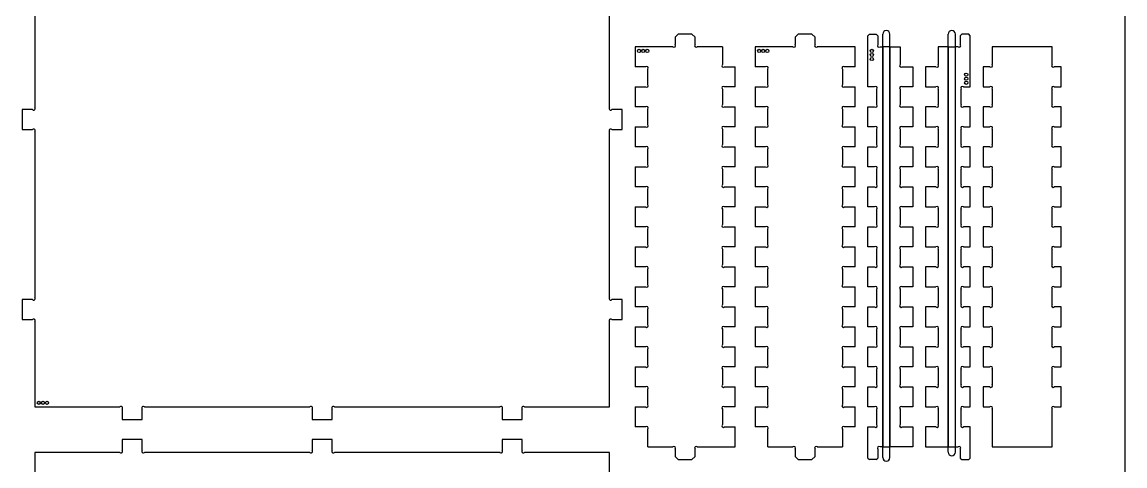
# Model space of a CAD drawing. Header units: inches. Extents: x 0.8 to 22.5, y -0.3 to 48.
# Drawn here: x 0.8 to 22.5, y 21.83 to 30.57 of the extents above; entities that cross this region are included whole.
import ezdxf

# ---------------------------------------------------------------- set-up
doc = ezdxf.new("R2010")
doc.units = ezdxf.units.IN
doc.header["$MEASUREMENT"] = 0
doc.layers.add('FORMAT', color=7, linetype='Continuous')

msp = doc.modelspace()

# ---------------------------------------------------------------- linework, layer by layer
at = {"color": 7, "linetype": 'Continuous', "lineweight": 25}
for p, q in [((1.046, 32.147), (1.046, 28.889)), ((12.357, 28.889), (12.357, 32.147)), ((13.706, 30.33), (13.644, 30.268)), ((13.644, 30.268), (13.644, 30.124)), ((13.975, 30.33), (13.706, 30.33)), ((14.038, 30.268), (13.975, 30.33)), ((14.038, 30.124), (14.038, 30.268)), ((16.069, 30.33), (16.006, 30.268)), ((16.006, 30.268), (16.006, 30.124)), ((16.337, 30.33), (16.069, 30.33)), ((16.4, 30.268), (16.337, 30.33)), ((16.4, 30.124), (16.4, 30.268)), ((17.469, 30.33), (17.437, 30.299)), ((17.437, 29.293), (17.437, 30.299)), ((17.469, 30.33), (17.603, 30.33)), ((17.634, 30.299), (17.603, 30.33)), ((17.634, 30.299), (17.634, 30.124)), ((19.288, 30.33), (19.257, 30.299)), ((19.257, 30.299), (19.257, 30.124)), ((19.423, 30.33), (19.288, 30.33)), ((19.454, 30.299), (19.423, 30.33)), ((19.454, 29.293), (19.454, 30.299)), ((12.857, 30.08), (12.857, 29.686)), ((13.6, 30.08), (12.857, 30.08)), ((14.575, 30.08), (14.082, 30.08)), ((14.575, 30.08), (14.575, 29.73)), ((15.219, 30.08), (15.219, 29.686)), ((15.962, 30.08), (15.219, 30.08)), ((17.187, 30.08), (16.444, 30.08)), ((17.187, 29.686), (17.187, 30.08)), ((17.678, 30.08), (17.731, 30.08)), ((17.731, 30.08), (17.731, 22.206)), ((17.872, 30.08), (17.731, 30.08)), ((17.872, 30.08), (18.071, 30.08)), ((17.872, 30.08), (17.872, 22.206)), ((18.071, 30.08), (18.071, 29.73)), ((19.02, 30.08), (18.821, 30.08)), ((18.821, 30.08), (18.821, 29.73)), ((19.02, 30.08), (19.02, 22.206)), ((19.02, 30.08), (19.16, 30.08)), ((19.16, 22.206), (19.16, 30.08)), ((19.213, 30.08), (19.16, 30.08)), ((19.881, 30.08), (19.881, 29.73)), ((21.062, 30.08), (19.881, 30.08)), ((21.062, 29.73), (21.062, 30.08)), ((13.063, 29.687), (12.857, 29.687)), ((12.857, 29.687), (12.857, 29.686)), ((12.857, 29.686), (12.857, 29.686)), ((13.107, 29.337), (13.107, 29.642)), ((14.619, 29.686), (14.825, 29.686)), ((14.825, 29.686), (14.825, 29.686)), ((14.825, 29.686), (14.825, 29.686)), ((14.825, 29.293), (14.825, 29.686)), ((15.219, 29.687), (15.219, 29.686)), ((15.425, 29.687), (15.219, 29.687)), ((15.219, 29.686), (15.219, 29.686)), ((15.469, 29.337), (15.469, 29.642)), ((16.937, 29.642), (16.937, 29.337)), ((17.187, 29.687), (16.981, 29.687)), ((17.187, 29.686), (17.187, 29.687)), ((17.187, 29.686), (17.187, 29.686)), ((18.115, 29.686), (18.321, 29.686)), ((18.321, 29.686), (18.321, 29.293)), ((18.571, 29.686), (18.571, 29.293)), ((18.776, 29.686), (18.571, 29.686)), ((19.704, 29.686), (19.704, 29.293)), ((19.837, 29.686), (19.704, 29.686)), ((21.239, 29.686), (21.106, 29.686)), ((21.239, 29.293), (21.239, 29.686)), ((12.857, 29.293), (12.857, 29.293)), ((12.857, 29.293), (12.857, 28.899)), ((12.857, 29.293), (12.857, 29.292)), ((12.857, 29.292), (13.063, 29.292)), ((14.575, 29.248), (14.575, 28.943)), ((14.825, 29.293), (14.619, 29.293)), ((14.825, 29.293), (14.825, 29.293)), ((14.825, 29.293), (14.825, 29.293)), ((15.219, 29.293), (15.219, 29.293)), ((15.219, 29.293), (15.219, 28.899)), ((15.219, 29.293), (15.219, 29.292)), ((15.219, 29.292), (15.425, 29.292)), ((16.981, 29.292), (17.187, 29.292)), ((17.187, 29.293), (17.187, 29.293)), ((17.187, 28.899), (17.187, 29.293)), ((17.187, 29.292), (17.187, 29.293)), ((17.57, 29.293), (17.437, 29.293)), ((17.614, 28.943), (17.614, 29.248)), ((18.071, 29.248), (18.071, 28.943)), ((18.321, 29.293), (18.115, 29.293)), ((18.571, 29.293), (18.776, 29.293)), ((18.821, 29.248), (18.821, 28.943)), ((19.277, 28.943), (19.277, 29.248)), ((19.321, 29.293), (19.454, 29.293)), ((19.704, 29.293), (19.837, 29.293)), ((19.881, 29.248), (19.881, 28.943)), ((21.062, 28.943), (21.062, 29.248)), ((21.106, 29.293), (21.239, 29.293)), ((12.857, 28.899), (12.857, 28.899)), ((12.857, 28.899), (12.857, 28.899)), ((13.063, 28.899), (12.857, 28.899)), ((14.619, 28.898), (14.825, 28.898)), ((14.825, 28.899), (14.825, 28.899)), ((14.825, 28.898), (14.825, 28.899)), ((14.825, 28.505), (14.825, 28.899)), ((15.425, 28.899), (15.219, 28.899)), ((15.219, 28.899), (15.219, 28.899)), ((15.219, 28.899), (15.219, 28.899)), ((17.187, 28.899), (16.981, 28.899)), ((17.187, 28.899), (17.187, 28.899)), ((17.187, 28.899), (17.187, 28.899)), ((17.437, 28.505), (17.437, 28.899)), ((17.437, 28.899), (17.57, 28.899)), ((18.115, 28.899), (18.321, 28.899)), ((18.321, 28.899), (18.321, 28.505)), ((18.571, 28.899), (18.571, 28.505)), ((18.776, 28.899), (18.571, 28.899)), ((19.454, 28.899), (19.321, 28.899)), ((19.454, 28.505), (19.454, 28.899)), ((19.704, 28.898), (19.704, 28.506)), ((19.837, 28.898), (19.704, 28.898)), ((21.239, 28.898), (21.106, 28.898)), ((21.239, 28.506), (21.239, 28.898)), ((0.796, 28.845), (0.796, 28.451)), ((1.001, 28.845), (0.796, 28.845)), ((12.607, 28.845), (12.401, 28.845)), ((12.607, 28.451), (12.607, 28.845)), ((13.107, 28.549), (13.107, 28.855)), ((15.469, 28.549), (15.469, 28.855)), ((16.937, 28.855), (16.937, 28.549)), ((0.796, 28.451), (1.001, 28.451)), ((12.401, 28.451), (12.607, 28.451)), ((12.857, 28.505), (12.857, 28.505)), ((12.857, 28.505), (12.857, 28.111)), ((12.857, 28.505), (12.857, 28.505)), ((12.857, 28.505), (13.063, 28.505)), ((14.575, 28.461), (14.575, 28.156)), ((14.825, 28.506), (14.619, 28.506)), ((14.825, 28.505), (14.825, 28.506)), ((14.825, 28.505), (14.825, 28.505)), ((15.219, 28.505), (15.219, 28.505)), ((15.219, 28.505), (15.219, 28.111)), ((15.219, 28.505), (15.425, 28.505)), ((15.219, 28.505), (15.219, 28.505)), ((16.981, 28.505), (17.187, 28.505)), ((17.187, 28.111), (17.187, 28.505)), ((17.187, 28.505), (17.187, 28.505)), ((17.187, 28.505), (17.187, 28.505)), ((17.57, 28.505), (17.437, 28.505)), ((17.614, 28.156), (17.614, 28.461)), ((18.071, 28.461), (18.071, 28.156)), ((18.321, 28.505), (18.115, 28.505)), ((18.571, 28.505), (18.776, 28.505)), ((18.821, 28.461), (18.821, 28.156)), ((19.277, 28.156), (19.277, 28.461)), ((19.321, 28.505), (19.454, 28.505)), ((19.704, 28.506), (19.837, 28.506)), ((19.881, 28.461), (19.881, 28.156)), ((21.062, 28.156), (21.062, 28.461)), ((21.106, 28.506), (21.239, 28.506)), ((1.046, 28.407), (1.046, 25.149)), ((12.357, 25.149), (12.357, 28.407)), ((13.063, 28.112), (12.857, 28.112)), ((12.857, 28.112), (12.857, 28.111)), ((12.857, 28.111), (12.857, 28.111)), ((13.107, 27.762), (13.107, 28.067)), ((14.619, 28.111), (14.825, 28.111)), ((14.825, 28.111), (14.825, 28.111)), ((14.825, 28.111), (14.825, 28.111)), ((14.825, 27.718), (14.825, 28.111)), ((15.219, 28.112), (15.219, 28.111)), ((15.425, 28.112), (15.219, 28.112)), ((15.219, 28.111), (15.219, 28.111)), ((15.469, 27.762), (15.469, 28.067)), ((16.937, 28.067), (16.937, 27.762)), ((17.187, 28.112), (16.981, 28.112)), ((17.187, 28.111), (17.187, 28.112)), ((17.187, 28.111), (17.187, 28.111)), ((17.437, 27.718), (17.437, 28.111)), ((17.437, 28.111), (17.57, 28.111)), ((18.115, 28.111), (18.321, 28.111)), ((18.321, 28.111), (18.321, 27.718)), ((18.571, 28.111), (18.571, 27.718)), ((18.776, 28.111), (18.571, 28.111)), ((19.454, 28.111), (19.321, 28.111)), ((19.454, 27.718), (19.454, 28.111)), ((19.704, 28.111), (19.704, 27.718)), ((19.837, 28.111), (19.704, 28.111)), ((21.239, 28.111), (21.106, 28.111)), ((21.239, 27.718), (21.239, 28.111)), ((12.857, 27.718), (12.857, 27.324)), ((12.857, 27.718), (12.857, 27.717)), ((12.857, 27.718), (12.857, 27.718)), ((12.857, 27.717), (13.063, 27.717)), ((14.575, 27.674), (14.575, 27.368)), ((14.825, 27.718), (14.619, 27.718)), ((14.825, 27.718), (14.825, 27.718)), ((14.825, 27.718), (14.825, 27.718)), ((15.219, 27.718), (15.219, 27.324)), ((15.219, 27.718), (15.219, 27.717)), ((15.219, 27.718), (15.219, 27.718)), ((15.219, 27.717), (15.425, 27.717)), ((16.981, 27.717), (17.187, 27.717)), ((17.187, 27.324), (17.187, 27.718)), ((17.187, 27.718), (17.187, 27.718)), ((17.187, 27.717), (17.187, 27.718)), ((17.57, 27.718), (17.437, 27.718)), ((17.614, 27.368), (17.614, 27.674)), ((18.071, 27.674), (18.071, 27.368)), ((18.321, 27.718), (18.115, 27.718)), ((18.571, 27.718), (18.776, 27.718)), ((18.821, 27.674), (18.821, 27.368)), ((19.277, 27.368), (19.277, 27.674)), ((19.321, 27.718), (19.454, 27.718)), ((19.704, 27.718), (19.837, 27.718)), ((19.881, 27.674), (19.881, 27.368)), ((21.062, 27.368), (21.062, 27.674)), ((21.106, 27.718), (21.239, 27.718)), ((13.063, 27.325), (12.857, 27.325)), ((12.857, 27.325), (12.857, 27.324)), ((12.857, 27.324), (12.857, 27.324)), ((13.107, 26.975), (13.107, 27.28)), ((14.619, 27.324), (14.825, 27.324)), ((14.825, 27.324), (14.825, 27.324)), ((14.825, 26.93), (14.825, 27.324)), ((14.825, 27.324), (14.825, 27.324)), ((15.425, 27.325), (15.219, 27.325)), ((15.219, 27.325), (15.219, 27.324)), ((15.219, 27.324), (15.219, 27.324)), ((15.469, 26.975), (15.469, 27.28)), ((16.937, 27.28), (16.937, 26.975)), ((17.187, 27.325), (16.981, 27.325)), ((17.187, 27.324), (17.187, 27.325)), ((17.187, 27.324), (17.187, 27.324)), ((17.437, 26.93), (17.437, 27.324)), ((17.437, 27.324), (17.57, 27.324)), ((18.115, 27.324), (18.321, 27.324)), ((18.321, 27.324), (18.321, 26.93)), ((18.571, 27.324), (18.571, 26.93)), ((18.776, 27.324), (18.571, 27.324)), ((19.454, 27.324), (19.321, 27.324)), ((19.454, 26.93), (19.454, 27.324)), ((19.704, 27.324), (19.704, 26.931)), ((19.837, 27.324), (19.704, 27.324)), ((21.239, 27.324), (21.106, 27.324)), ((21.239, 26.931), (21.239, 27.324)), ((12.857, 26.93), (12.857, 26.93)), ((12.857, 26.93), (12.857, 26.537)), ((12.857, 26.93), (12.857, 26.93)), ((12.857, 26.93), (13.063, 26.93)), ((14.825, 26.931), (14.619, 26.931)), ((14.825, 26.93), (14.825, 26.931)), ((14.825, 26.93), (14.825, 26.93)), ((15.219, 26.93), (15.219, 26.537)), ((15.219, 26.93), (15.219, 26.93)), ((15.219, 26.93), (15.425, 26.93)), ((15.219, 26.93), (15.219, 26.93)), ((16.981, 26.93), (17.187, 26.93)), ((17.187, 26.537), (17.187, 26.93)), ((17.187, 26.93), (17.187, 26.93)), ((17.187, 26.93), (17.187, 26.93)), ((17.57, 26.93), (17.437, 26.93)), ((18.321, 26.93), (18.115, 26.93)), ((18.571, 26.93), (18.776, 26.93)), ((19.321, 26.93), (19.454, 26.93)), ((19.704, 26.931), (19.837, 26.931)), ((21.106, 26.931), (21.239, 26.931)), ((14.575, 26.886), (14.575, 26.581)), ((17.614, 26.581), (17.614, 26.886)), ((18.071, 26.886), (18.071, 26.581)), ((18.821, 26.886), (18.821, 26.581)), ((19.277, 26.581), (19.277, 26.886)), ((19.881, 26.886), (19.881, 26.581)), ((21.062, 26.581), (21.062, 26.886)), ((12.857, 26.537), (12.857, 26.537)), ((13.063, 26.537), (12.857, 26.537)), ((12.857, 26.537), (12.857, 26.537)), ((13.107, 26.187), (13.107, 26.493)), ((14.619, 26.536), (14.825, 26.536)), ((14.825, 26.537), (14.825, 26.537)), ((14.825, 26.143), (14.825, 26.537)), ((14.825, 26.536), (14.825, 26.537)), ((15.219, 26.537), (15.219, 26.537)), ((15.425, 26.537), (15.219, 26.537)), ((15.219, 26.537), (15.219, 26.537)), ((15.469, 26.187), (15.469, 26.493)), ((16.937, 26.493), (16.937, 26.187)), ((17.187, 26.537), (16.981, 26.537)), ((17.187, 26.537), (17.187, 26.537)), ((17.187, 26.537), (17.187, 26.537)), ((17.437, 26.143), (17.437, 26.537)), ((17.437, 26.537), (17.57, 26.537)), ((18.115, 26.537), (18.321, 26.537)), ((18.321, 26.537), (18.321, 26.143)), ((18.571, 26.537), (18.571, 26.143)), ((18.776, 26.537), (18.571, 26.537)), ((19.454, 26.537), (19.321, 26.537)), ((19.454, 26.143), (19.454, 26.537)), ((19.837, 26.536), (19.704, 26.536)), ((19.704, 26.536), (19.704, 26.143)), ((21.239, 26.536), (21.106, 26.536)), ((21.239, 26.143), (21.239, 26.536)), ((12.857, 26.143), (12.857, 26.143)), ((12.857, 26.143), (12.857, 25.749)), ((12.857, 26.143), (12.857, 26.142)), ((12.857, 26.142), (13.063, 26.142)), ((14.575, 26.099), (14.575, 25.793)), ((14.825, 26.143), (14.619, 26.143)), ((14.825, 26.143), (14.825, 26.143)), ((14.825, 26.143), (14.825, 26.143)), ((15.219, 26.143), (15.219, 26.143)), ((15.219, 26.143), (15.219, 25.749)), ((15.219, 26.143), (15.219, 26.142)), ((15.219, 26.142), (15.425, 26.142)), ((16.981, 26.142), (17.187, 26.142)), ((17.187, 25.749), (17.187, 26.143)), ((17.187, 26.142), (17.187, 26.143)), ((17.187, 26.143), (17.187, 26.143)), ((17.57, 26.143), (17.437, 26.143)), ((17.614, 25.793), (17.614, 26.099)), ((18.071, 26.099), (18.071, 25.793)), ((18.321, 26.143), (18.115, 26.143)), ((18.571, 26.143), (18.776, 26.143)), ((18.821, 26.099), (18.821, 25.793)), ((19.277, 25.793), (19.277, 26.099)), ((19.321, 26.143), (19.454, 26.143)), ((19.704, 26.143), (19.837, 26.143)), ((19.881, 26.099), (19.881, 25.793)), ((21.062, 25.793), (21.062, 26.099)), ((21.106, 26.143), (21.239, 26.143)), ((13.063, 25.75), (12.857, 25.75)), ((12.857, 25.75), (12.857, 25.749)), ((12.857, 25.749), (12.857, 25.749)), ((13.107, 25.4), (13.107, 25.705)), ((14.619, 25.749), (14.825, 25.749)), ((14.825, 25.749), (14.825, 25.749)), ((14.825, 25.356), (14.825, 25.749)), ((14.825, 25.749), (14.825, 25.749)), ((15.425, 25.75), (15.219, 25.75)), ((15.219, 25.75), (15.219, 25.749)), ((15.219, 25.749), (15.219, 25.749)), ((15.469, 25.4), (15.469, 25.705)), ((16.937, 25.705), (16.937, 25.4)), ((17.187, 25.75), (16.981, 25.75)), ((17.187, 25.749), (17.187, 25.75)), ((17.187, 25.749), (17.187, 25.749)), ((17.437, 25.356), (17.437, 25.749)), ((17.437, 25.749), (17.57, 25.749)), ((18.115, 25.749), (18.321, 25.749)), ((18.321, 25.749), (18.321, 25.356)), ((18.571, 25.749), (18.571, 25.356)), ((18.776, 25.749), (18.571, 25.749)), ((19.454, 25.749), (19.321, 25.749)), ((19.454, 25.356), (19.454, 25.749)), ((19.837, 25.749), (19.704, 25.749)), ((19.704, 25.749), (19.704, 25.356)), ((21.239, 25.749), (21.106, 25.749)), ((21.239, 25.356), (21.239, 25.749)), ((12.857, 25.356), (12.857, 25.356)), ((12.857, 25.356), (12.857, 25.355)), ((12.857, 25.356), (12.857, 24.962)), ((12.857, 25.355), (13.063, 25.355)), ((14.575, 25.311), (14.575, 25.006)), ((14.825, 25.356), (14.619, 25.356)), ((14.825, 25.356), (14.825, 25.356)), ((14.825, 25.356), (14.825, 25.356)), ((15.219, 25.356), (15.219, 24.962)), ((15.219, 25.356), (15.219, 25.356)), ((15.219, 25.356), (15.219, 25.355)), ((15.219, 25.355), (15.425, 25.355)), ((16.981, 25.355), (17.187, 25.355)), ((17.187, 25.356), (17.187, 25.356)), ((17.187, 24.962), (17.187, 25.356)), ((17.187, 25.355), (17.187, 25.356)), ((17.57, 25.356), (17.437, 25.356)), ((17.614, 25.006), (17.614, 25.311)), ((18.071, 25.311), (18.071, 25.006)), ((18.321, 25.356), (18.115, 25.356)), ((18.571, 25.356), (18.776, 25.356)), ((18.821, 25.311), (18.821, 25.006)), ((19.277, 25.006), (19.277, 25.311)), ((19.321, 25.356), (19.454, 25.356)), ((19.704, 25.356), (19.837, 25.356)), ((19.881, 25.311), (19.881, 25.006)), ((21.062, 25.006), (21.062, 25.311)), ((21.106, 25.356), (21.239, 25.356)), ((0.796, 25.105), (0.796, 24.711)), ((1.001, 25.105), (0.796, 25.105)), ((12.607, 25.105), (12.401, 25.105)), ((12.607, 24.711), (12.607, 25.105)), ((12.857, 24.962), (12.857, 24.962)), ((13.063, 24.962), (12.857, 24.962)), ((12.857, 24.962), (12.857, 24.962)), ((14.619, 24.961), (14.825, 24.961)), ((14.825, 24.961), (14.825, 24.962)), ((14.825, 24.962), (14.825, 24.962)), ((14.825, 24.568), (14.825, 24.962)), ((15.425, 24.962), (15.219, 24.962)), ((15.219, 24.962), (15.219, 24.962)), ((15.219, 24.962), (15.219, 24.962)), ((17.187, 24.962), (16.981, 24.962)), ((17.187, 24.962), (17.187, 24.962)), ((17.187, 24.962), (17.187, 24.962)), ((17.437, 24.568), (17.437, 24.962)), ((17.437, 24.962), (17.57, 24.962)), ((18.115, 24.962), (18.321, 24.962)), ((18.321, 24.962), (18.321, 24.568)), ((18.571, 24.962), (18.571, 24.568)), ((18.776, 24.962), (18.571, 24.962)), ((19.454, 24.962), (19.321, 24.962)), ((19.454, 24.568), (19.454, 24.962)), ((19.837, 24.961), (19.704, 24.961)), ((19.704, 24.961), (19.704, 24.569)), ((21.239, 24.961), (21.106, 24.961)), ((21.239, 24.569), (21.239, 24.961)), ((13.107, 24.612), (13.107, 24.918)), ((15.469, 24.612), (15.469, 24.918)), ((16.937, 24.918), (16.937, 24.612)), ((0.796, 24.711), (1.001, 24.711)), ((1.046, 24.667), (1.046, 22.993)), ((12.357, 22.993), (12.357, 24.667)), ((12.401, 24.711), (12.607, 24.711)), ((12.857, 24.568), (12.857, 24.568)), ((12.857, 24.568), (12.857, 24.174)), ((12.857, 24.568), (12.857, 24.568)), ((12.857, 24.568), (13.063, 24.568)), ((14.575, 24.524), (14.575, 24.219)), ((14.825, 24.569), (14.619, 24.569)), ((14.825, 24.568), (14.825, 24.569)), ((14.825, 24.568), (14.825, 24.568)), ((15.219, 24.568), (15.219, 24.174)), ((15.219, 24.568), (15.219, 24.568)), ((15.219, 24.568), (15.425, 24.568)), ((15.219, 24.568), (15.219, 24.568)), ((16.981, 24.568), (17.187, 24.568)), ((17.187, 24.568), (17.187, 24.568)), ((17.187, 24.174), (17.187, 24.568)), ((17.187, 24.568), (17.187, 24.568)), ((17.57, 24.568), (17.437, 24.568)), ((17.614, 24.219), (17.614, 24.524)), ((18.071, 24.524), (18.071, 24.219)), ((18.321, 24.568), (18.115, 24.568)), ((18.571, 24.568), (18.776, 24.568)), ((18.821, 24.524), (18.821, 24.219)), ((19.277, 24.219), (19.277, 24.524)), ((19.321, 24.568), (19.454, 24.568)), ((19.704, 24.569), (19.837, 24.569)), ((19.881, 24.524), (19.881, 24.219)), ((21.062, 24.219), (21.062, 24.524)), ((21.106, 24.569), (21.239, 24.569)), ((12.857, 24.175), (12.857, 24.174)), ((13.063, 24.175), (12.857, 24.175)), ((12.857, 24.174), (12.857, 24.174)), ((13.107, 23.825), (13.107, 24.13)), ((14.619, 24.174), (14.825, 24.174)), ((14.825, 23.781), (14.825, 24.174)), ((14.825, 24.174), (14.825, 24.174)), ((14.825, 24.174), (14.825, 24.174)), ((15.219, 24.175), (15.219, 24.174)), ((15.425, 24.175), (15.219, 24.175)), ((15.219, 24.174), (15.219, 24.174)), ((15.469, 23.825), (15.469, 24.13)), ((16.937, 24.13), (16.937, 23.825)), ((17.187, 24.175), (16.981, 24.175)), ((17.187, 24.174), (17.187, 24.175)), ((17.187, 24.174), (17.187, 24.174)), ((17.437, 23.781), (17.437, 24.174)), ((17.437, 24.174), (17.57, 24.174)), ((18.115, 24.174), (18.321, 24.174)), ((18.321, 24.174), (18.321, 23.781)), ((18.571, 24.174), (18.571, 23.781)), ((18.776, 24.174), (18.571, 24.174)), ((19.454, 24.174), (19.321, 24.174)), ((19.454, 23.781), (19.454, 24.174)), ((19.837, 24.174), (19.704, 24.174)), ((19.704, 24.174), (19.704, 23.781)), ((21.239, 24.174), (21.106, 24.174)), ((21.239, 23.781), (21.239, 24.174)), ((12.857, 23.781), (12.857, 23.387)), ((12.857, 23.781), (12.857, 23.781)), ((12.857, 23.781), (12.857, 23.78)), ((12.857, 23.78), (13.063, 23.78)), ((14.575, 23.737), (14.575, 23.431)), ((14.825, 23.781), (14.619, 23.781)), ((14.825, 23.781), (14.825, 23.781)), ((14.825, 23.781), (14.825, 23.781)), ((15.219, 23.781), (15.219, 23.781)), ((15.219, 23.781), (15.219, 23.78)), ((15.219, 23.781), (15.219, 23.387)), ((15.219, 23.78), (15.425, 23.78)), ((16.981, 23.78), (17.187, 23.78)), ((17.187, 23.387), (17.187, 23.781)), ((17.187, 23.781), (17.187, 23.781)), ((17.187, 23.78), (17.187, 23.781)), ((17.57, 23.781), (17.437, 23.781)), ((17.614, 23.431), (17.614, 23.737)), ((18.071, 23.737), (18.071, 23.431)), ((18.321, 23.781), (18.115, 23.781)), ((18.571, 23.781), (18.776, 23.781)), ((18.821, 23.737), (18.821, 23.431)), ((19.277, 23.431), (19.277, 23.737)), ((19.321, 23.781), (19.454, 23.781)), ((19.704, 23.781), (19.837, 23.781)), ((19.881, 23.737), (19.881, 23.431)), ((21.062, 23.431), (21.062, 23.737)), ((21.106, 23.781), (21.239, 23.781)), ((12.857, 23.388), (12.857, 23.387)), ((13.063, 23.388), (12.857, 23.388)), ((12.857, 23.387), (12.857, 23.387)), ((13.107, 23.038), (13.107, 23.343)), ((14.619, 23.387), (14.825, 23.387)), ((14.825, 23.387), (14.825, 23.387)), ((14.825, 22.993), (14.825, 23.387)), ((14.825, 23.387), (14.825, 23.387)), ((15.219, 23.388), (15.219, 23.387)), ((15.425, 23.388), (15.219, 23.388)), ((15.219, 23.387), (15.219, 23.387)), ((15.469, 23.038), (15.469, 23.343)), ((16.937, 23.343), (16.937, 23.038)), ((17.187, 23.388), (16.981, 23.388)), ((17.187, 23.387), (17.187, 23.388)), ((17.187, 23.387), (17.187, 23.387)), ((17.437, 22.993), (17.437, 23.387)), ((17.437, 23.387), (17.57, 23.387)), ((18.115, 23.387), (18.321, 23.387)), ((18.321, 23.387), (18.321, 22.993)), ((18.571, 23.387), (18.571, 22.993)), ((18.776, 23.387), (18.571, 23.387)), ((19.454, 23.387), (19.321, 23.387)), ((19.454, 22.993), (19.454, 23.387)), ((19.837, 23.387), (19.704, 23.387)), ((19.704, 23.387), (19.704, 22.993)), ((21.239, 23.387), (21.106, 23.387)), ((21.239, 22.993), (21.239, 23.387)), ((1.046, 22.993), (2.72, 22.993)), ((2.764, 22.948), (2.764, 22.743)), ((3.158, 22.743), (3.158, 22.948)), ((3.202, 22.993), (6.46, 22.993)), ((6.504, 22.948), (6.504, 22.743)), ((6.898, 22.743), (6.898, 22.948)), ((6.942, 22.993), (10.2, 22.993)), ((10.244, 22.948), (10.244, 22.743)), ((10.638, 22.743), (10.638, 22.948)), ((10.682, 22.993), (12.357, 22.993)), ((12.857, 22.993), (12.857, 22.993)), ((12.857, 22.993), (12.857, 22.6)), ((12.857, 22.993), (12.857, 22.993)), ((12.857, 22.993), (13.063, 22.993)), ((14.575, 22.949), (14.575, 22.644)), ((14.825, 22.994), (14.619, 22.994)), ((14.825, 22.993), (14.825, 22.994)), ((14.825, 22.993), (14.825, 22.993)), ((15.219, 22.993), (15.219, 22.993)), ((15.219, 22.993), (15.425, 22.993)), ((15.219, 22.993), (15.219, 22.993)), ((15.219, 22.993), (15.219, 22.6)), ((16.981, 22.993), (17.187, 22.993)), ((17.187, 22.6), (17.187, 22.993)), ((17.187, 22.993), (17.187, 22.993)), ((17.187, 22.993), (17.187, 22.993)), ((17.57, 22.993), (17.437, 22.993)), ((17.614, 22.644), (17.614, 22.949)), ((18.071, 22.949), (18.071, 22.644)), ((18.321, 22.993), (18.115, 22.993)), ((18.571, 22.993), (18.776, 22.993)), ((18.821, 22.949), (18.821, 22.644)), ((19.277, 22.644), (19.277, 22.949)), ((19.321, 22.993), (19.454, 22.993)), ((19.704, 22.993), (19.837, 22.993)), ((19.881, 22.949), (19.881, 22.206)), ((21.062, 22.206), (21.062, 22.949)), ((21.106, 22.993), (21.239, 22.993)), ((2.764, 22.743), (3.158, 22.743)), ((6.504, 22.743), (6.898, 22.743)), ((10.244, 22.743), (10.638, 22.743)), ((12.857, 22.6), (12.857, 22.6)), ((13.063, 22.6), (12.857, 22.6)), ((12.857, 22.6), (12.857, 22.6)), ((14.619, 22.599), (14.825, 22.599)), ((14.825, 22.6), (14.825, 22.6)), ((14.825, 22.206), (14.825, 22.6)), ((14.825, 22.599), (14.825, 22.6)), ((15.219, 22.6), (15.219, 22.6)), ((15.425, 22.6), (15.219, 22.6)), ((15.219, 22.6), (15.219, 22.6)), ((17.187, 22.6), (16.981, 22.6)), ((17.187, 22.6), (17.187, 22.6)), ((17.187, 22.6), (17.187, 22.6)), ((17.437, 21.987), (17.437, 22.6)), ((17.437, 22.6), (17.57, 22.6)), ((18.115, 22.6), (18.321, 22.6)), ((18.321, 22.6), (18.321, 22.206)), ((18.571, 22.6), (18.571, 22.206)), ((18.776, 22.6), (18.571, 22.6)), ((19.454, 22.6), (19.321, 22.6)), ((19.454, 21.987), (19.454, 22.6)), ((13.107, 22.206), (13.107, 22.555)), ((15.469, 22.206), (15.469, 22.555)), ((16.937, 22.555), (16.937, 22.206)), ((13.107, 22.206), (13.6, 22.206)), ((13.644, 22.162), (13.644, 22.018)), ((14.038, 22.018), (14.038, 22.162)), ((14.082, 22.206), (14.825, 22.206)), ((15.469, 22.206), (15.962, 22.206)), ((16.006, 22.162), (16.006, 22.018)), ((16.4, 22.018), (16.4, 22.162)), ((16.444, 22.206), (16.937, 22.206)), ((17.634, 22.162), (17.634, 21.987)), ((17.731, 22.206), (17.678, 22.206)), ((17.731, 22.206), (17.872, 22.206)), ((18.321, 22.206), (17.872, 22.206)), ((18.571, 22.206), (19.02, 22.206)), ((19.02, 22.206), (19.16, 22.206)), ((19.16, 22.206), (19.213, 22.206)), ((19.257, 22.162), (19.257, 21.987)), ((19.881, 22.206), (21.062, 22.206)), ((13.644, 22.018), (13.706, 21.956)), ((13.706, 21.956), (13.975, 21.956)), ((13.975, 21.956), (14.038, 22.018)), ((16.006, 22.018), (16.069, 21.956)), ((16.069, 21.956), (16.337, 21.956)), ((16.337, 21.956), (16.4, 22.018)), ((17.437, 21.987), (17.469, 21.956)), ((17.603, 21.956), (17.469, 21.956)), ((17.603, 21.956), (17.634, 21.987)), ((19.257, 21.987), (19.288, 21.956)), ((19.288, 21.956), (19.423, 21.956)), ((19.423, 21.956), (19.454, 21.987))]:
    msp.add_line(p, q, dxfattribs=at)
at = {"color": 7, "linetype": 'Continuous'}
for p, q in [((17.731, 21.995), (17.731, 30.33)), ((17.872, 21.995), (17.872, 30.33)), ((19.02, 22.101), (19.02, 30.33)), ((19.16, 22.101), (19.16, 30.33))]:
    msp.add_line(p, q, dxfattribs=at)
at = {"color": 7, "linetype": 'Continuous', "lineweight": 25}
for centre, radius in [((12.937, 30), 0.0313), ((13.017, 30), 0.0313), ((13.097, 30), 0.0313), ((15.299, 30), 0.0312), ((15.379, 30), 0.0313), ((15.459, 30), 0.0312), ((17.517, 30), 0.0312), ((17.517, 29.92), 0.0312), ((17.517, 29.84), 0.0312), ((19.374, 29.533), 0.0313), ((19.374, 29.453), 0.0312), ((19.374, 29.373), 0.0313), ((1.126, 23.073), 0.0312), ((1.206, 23.073), 0.0312), ((1.286, 23.073), 0.0312)]:
    msp.add_circle(centre, radius, dxfattribs=at)
at = {"color": 7, "linetype": 'Continuous'}
for centre, start, end in [((17.802, 30.33), 0, 180), ((19.09, 30.33), 0, 180), ((17.802, 21.995), 180, 0), ((19.09, 22.101), 180, 0)]:
    msp.add_arc(centre, 0.07, start, end, dxfattribs=at)
at = {"color": 7, "linetype": 'Continuous', "lineweight": 25}
for centre, radius, start, end in [((13.622, 30.102), 0.0313, 225, 45), ((14.06, 30.102), 0.0313, 135, 315), ((15.984, 30.102), 0.0313, 225, 45), ((16.422, 30.102), 0.0313, 135, 315), ((17.656, 30.102), 0.0312, 135, 315), ((19.235, 30.102), 0.0312, 225, 45), ((13.084, 29.664), 0.0313, 315, 133.6884), ((14.597, 29.708), 0.0313, 135, 313.6884), ((15.447, 29.664), 0.0313, 315, 133.6884), ((16.959, 29.664), 0.0313, 46.3116, 225), ((18.093, 29.708), 0.0312, 135, 315), ((18.799, 29.708), 0.0312, 225, 45), ((19.859, 29.708), 0.0313, 226.3116, 45), ((21.084, 29.708), 0.0312, 135, 313.6884), ((13.084, 29.315), 0.0313, 226.3116, 45), ((14.597, 29.271), 0.0313, 46.3116, 225), ((15.447, 29.315), 0.0313, 226.3116, 45), ((16.959, 29.315), 0.0313, 135, 313.6884), ((17.592, 29.271), 0.0312, 315, 135), ((18.093, 29.271), 0.0312, 45, 225), ((18.799, 29.271), 0.0312, 315, 135), ((19.299, 29.271), 0.0312, 45, 225), ((19.859, 29.271), 0.0313, 315, 133.6884), ((21.084, 29.271), 0.0313, 46.3116, 225), ((1.024, 28.867), 0.0313, 224.7488, 45.2512), ((12.379, 28.867), 0.0313, 134.7488, 315.2512), ((13.084, 28.877), 0.0313, 315, 133.6884), ((14.597, 28.921), 0.0313, 135, 313.6884), ((15.447, 28.877), 0.0313, 315, 133.6884), ((16.959, 28.877), 0.0313, 46.3116, 225), ((17.592, 28.921), 0.0312, 225, 45), ((18.093, 28.921), 0.0312, 135, 315), ((18.799, 28.921), 0.0312, 225, 45), ((19.299, 28.921), 0.0312, 135, 315), ((19.859, 28.921), 0.0312, 226.3116, 45), ((21.084, 28.921), 0.0313, 135, 313.6884), ((1.024, 28.429), 0.0312, 314.7488, 135.2512), ((12.379, 28.429), 0.0313, 44.7488, 225.2512), ((13.084, 28.527), 0.0313, 226.3116, 45), ((14.597, 28.483), 0.0312, 46.3116, 225), ((15.447, 28.527), 0.0313, 226.3116, 45), ((16.959, 28.527), 0.0313, 135, 313.6884), ((17.592, 28.483), 0.0312, 315, 135), ((18.093, 28.483), 0.0312, 45, 225), ((18.799, 28.483), 0.0312, 315, 135), ((19.299, 28.483), 0.0312, 45, 225), ((19.859, 28.483), 0.0313, 315, 133.6884), ((21.084, 28.483), 0.0312, 46.3116, 225), ((13.084, 28.089), 0.0312, 315, 133.6884), ((14.597, 28.134), 0.0313, 135, 313.6884), ((15.447, 28.089), 0.0313, 315, 133.6884), ((16.959, 28.089), 0.0313, 46.3116, 225), ((17.592, 28.134), 0.0313, 225, 45), ((18.093, 28.134), 0.0312, 135, 315), ((18.799, 28.134), 0.0312, 225, 45), ((19.299, 28.134), 0.0313, 135, 315), ((19.859, 28.134), 0.0313, 226.3116, 45), ((21.084, 28.134), 0.0313, 135, 313.6884), ((13.084, 27.74), 0.0313, 226.3116, 45), ((14.597, 27.696), 0.0313, 46.3116, 225), ((15.447, 27.74), 0.0313, 226.3116, 45), ((16.959, 27.74), 0.0313, 135, 313.6884), ((17.592, 27.696), 0.0312, 315, 135), ((18.093, 27.696), 0.0312, 45, 225), ((18.799, 27.696), 0.0312, 315, 135), ((19.299, 27.696), 0.0312, 45, 225), ((19.859, 27.696), 0.0313, 315, 133.6884), ((21.084, 27.696), 0.0312, 46.3116, 225), ((14.597, 27.346), 0.0313, 135, 313.6884), ((17.592, 27.346), 0.0313, 225, 45), ((18.093, 27.346), 0.0312, 135, 315), ((18.799, 27.346), 0.0313, 225, 45), ((19.299, 27.346), 0.0313, 135, 315), ((19.859, 27.346), 0.0312, 226.3116, 45), ((21.084, 27.346), 0.0312, 135, 313.6884), ((13.084, 27.302), 0.0313, 315, 133.6884), ((15.447, 27.302), 0.0313, 315, 133.6884), ((16.959, 27.302), 0.0313, 46.3116, 225), ((13.084, 26.952), 0.0313, 226.3116, 45), ((14.597, 26.908), 0.0313, 46.3116, 225), ((15.447, 26.952), 0.0313, 226.3116, 45), ((16.959, 26.952), 0.0312, 135, 313.6884), ((17.592, 26.908), 0.0312, 315, 135), ((18.093, 26.908), 0.0312, 45, 225), ((18.799, 26.908), 0.0312, 315, 135), ((19.299, 26.908), 0.0312, 45, 225), ((19.859, 26.908), 0.0312, 315, 133.6884), ((21.084, 26.908), 0.0313, 46.3116, 225), ((13.084, 26.515), 0.0313, 315, 133.6884), ((14.597, 26.559), 0.0313, 135, 313.6884), ((15.447, 26.515), 0.0313, 315, 133.6884), ((16.959, 26.515), 0.0313, 46.3116, 225), ((17.592, 26.559), 0.0313, 225, 45), ((18.093, 26.559), 0.0312, 135, 315), ((18.799, 26.559), 0.0312, 225, 45), ((19.299, 26.559), 0.0313, 135, 315), ((19.859, 26.559), 0.0313, 226.3116, 45), ((21.084, 26.559), 0.0313, 135, 313.6884), ((13.084, 26.165), 0.0313, 226.3116, 45), ((14.597, 26.121), 0.0313, 46.3116, 225), ((15.447, 26.165), 0.0313, 226.3116, 45), ((16.959, 26.165), 0.0313, 135, 313.6884), ((17.592, 26.121), 0.0312, 315, 135), ((18.093, 26.121), 0.0312, 45, 225), ((18.799, 26.121), 0.0312, 315, 135), ((19.299, 26.121), 0.0312, 45, 225), ((19.859, 26.121), 0.0313, 315, 133.6884), ((21.084, 26.121), 0.0312, 46.3116, 225), ((13.084, 25.727), 0.0313, 315, 133.6884), ((14.597, 25.771), 0.0313, 135, 313.6884), ((15.447, 25.727), 0.0313, 315, 133.6884), ((16.959, 25.727), 0.0313, 46.3116, 225), ((17.592, 25.771), 0.0313, 225, 45), ((18.093, 25.771), 0.0312, 135, 315), ((18.799, 25.771), 0.0312, 225, 45), ((19.299, 25.771), 0.0313, 135, 315), ((19.859, 25.771), 0.0312, 226.3116, 45), ((21.084, 25.771), 0.0313, 135, 313.6884), ((13.084, 25.378), 0.0313, 226.3116, 45), ((15.447, 25.378), 0.0313, 226.3116, 45), ((16.959, 25.378), 0.0313, 135, 313.6884), ((14.597, 25.333), 0.0313, 46.3116, 225), ((17.592, 25.333), 0.0312, 315, 135), ((18.093, 25.333), 0.0312, 45, 225), ((18.799, 25.333), 0.0312, 315, 135), ((19.299, 25.333), 0.0312, 45, 225), ((19.859, 25.333), 0.0312, 315, 133.6884), ((21.084, 25.333), 0.0313, 46.3116, 225), ((1.024, 25.127), 0.0313, 224.7488, 45.2512), ((12.379, 25.127), 0.0313, 134.7488, 315.2512), ((13.084, 24.94), 0.0313, 315, 133.6884), ((14.597, 24.984), 0.0313, 135, 313.6884), ((15.447, 24.94), 0.0313, 315, 133.6884), ((16.959, 24.94), 0.0312, 46.3116, 225), ((17.592, 24.984), 0.0312, 225, 45), ((18.093, 24.984), 0.0312, 135, 315), ((18.799, 24.984), 0.0312, 225, 45), ((19.299, 24.984), 0.0312, 135, 315), ((19.859, 24.984), 0.0313, 226.3116, 45), ((21.084, 24.984), 0.0312, 135, 313.6884), ((1.024, 24.689), 0.0313, 314.7488, 135.2512), ((12.379, 24.689), 0.0313, 44.7488, 225.2512), ((13.084, 24.59), 0.0313, 226.3116, 45), ((14.597, 24.546), 0.0313, 46.3116, 225), ((15.447, 24.59), 0.0313, 226.3116, 45), ((16.959, 24.59), 0.0313, 135, 313.6884), ((17.592, 24.546), 0.0312, 315, 135), ((18.093, 24.546), 0.0312, 45, 225), ((18.799, 24.546), 0.0312, 315, 135), ((19.299, 24.546), 0.0312, 45, 225), ((19.859, 24.546), 0.0312, 315, 133.6884), ((21.084, 24.546), 0.0313, 46.3116, 225), ((13.084, 24.152), 0.0313, 315, 133.6884), ((14.597, 24.197), 0.0313, 135, 313.6884), ((15.447, 24.152), 0.0313, 315, 133.6884), ((16.959, 24.152), 0.0313, 46.3116, 225), ((17.592, 24.197), 0.0312, 225, 45), ((18.093, 24.197), 0.0312, 135, 315), ((18.799, 24.197), 0.0312, 225, 45), ((19.299, 24.197), 0.0312, 135, 315), ((19.859, 24.197), 0.0313, 226.3116, 45), ((21.084, 24.197), 0.0313, 135, 313.6884), ((13.084, 23.803), 0.0313, 226.3116, 45), ((14.597, 23.759), 0.0313, 46.3116, 225), ((15.447, 23.803), 0.0313, 226.3116, 45), ((16.959, 23.803), 0.0313, 135, 313.6884), ((17.592, 23.759), 0.0312, 315, 135), ((18.093, 23.759), 0.0312, 45, 225), ((18.799, 23.759), 0.0312, 315, 135), ((19.299, 23.759), 0.0312, 45, 225), ((19.859, 23.759), 0.0312, 315, 133.6884), ((21.084, 23.759), 0.0313, 46.3116, 225), ((13.084, 23.365), 0.0313, 315, 133.6884), ((14.597, 23.409), 0.0313, 135, 313.6884), ((15.447, 23.365), 0.0313, 315, 133.6884), ((16.959, 23.365), 0.0313, 46.3116, 225), ((17.592, 23.409), 0.0312, 225, 45), ((18.093, 23.409), 0.0312, 135, 315), ((18.799, 23.409), 0.0313, 225, 45), ((19.299, 23.409), 0.0312, 135, 315), ((19.859, 23.409), 0.0312, 226.3116, 45), ((21.084, 23.409), 0.0313, 135, 313.6884), ((13.084, 23.015), 0.0313, 226.3116, 45), ((15.447, 23.015), 0.0313, 226.3116, 45), ((16.959, 23.015), 0.0312, 135, 313.6884), ((2.742, 22.971), 0.0313, 314.7488, 135.2512), ((3.18, 22.971), 0.0312, 44.7488, 225.2512), ((6.482, 22.971), 0.0313, 314.7488, 135.2512), ((6.92, 22.971), 0.0312, 44.7488, 225.2512), ((10.222, 22.971), 0.0313, 314.7488, 135.2512), ((10.66, 22.971), 0.0312, 44.7488, 225.2512), ((14.597, 22.971), 0.0313, 46.3116, 225), ((17.592, 22.971), 0.0312, 315, 135), ((18.093, 22.971), 0.0312, 45, 225), ((18.799, 22.971), 0.0312, 315, 135), ((19.299, 22.971), 0.0312, 45, 225), ((19.859, 22.971), 0.0312, 315, 135), ((21.084, 22.971), 0.0313, 45, 225), ((13.084, 22.578), 0.0313, 315, 133.6884), ((14.597, 22.622), 0.0313, 135, 313.6884), ((15.447, 22.578), 0.0313, 315, 133.6884), ((16.959, 22.578), 0.0313, 46.3116, 225), ((17.592, 22.622), 0.0312, 225, 45), ((18.093, 22.622), 0.0312, 135, 315), ((18.799, 22.622), 0.0312, 225, 45), ((19.299, 22.622), 0.0312, 135, 315), ((13.622, 22.184), 0.0313, 315, 135), ((14.06, 22.184), 0.0312, 45, 225), ((15.984, 22.184), 0.0312, 315, 135), ((16.422, 22.184), 0.0313, 45, 225), ((17.656, 22.184), 0.0313, 45, 225), ((19.235, 22.184), 0.0313, 315, 135)]:
    msp.add_arc(centre, radius, start, end, dxfattribs=at)
at = {"layer": 'FORMAT'}
msp.add_line((22.497, 47.983), (22.497, -0.323), dxfattribs=at)
at = {"layer": 'FORMAT', "linetype": 'Continuous', "lineweight": 25}
for p, q in [((3.158, 22.349), (2.764, 22.349)), ((2.764, 22.349), (2.764, 22.143)), ((3.158, 22.143), (3.158, 22.349)), ((6.898, 22.349), (6.504, 22.349)), ((6.504, 22.349), (6.504, 22.143)), ((6.898, 22.143), (6.898, 22.349)), ((10.638, 22.349), (10.244, 22.349)), ((10.244, 22.349), (10.244, 22.143)), ((10.638, 22.143), (10.638, 22.349)), ((1.046, 22.099), (1.046, 20.425)), ((2.72, 22.099), (1.046, 22.099)), ((6.46, 22.099), (3.202, 22.099)), ((10.2, 22.099), (6.942, 22.099)), ((12.357, 22.099), (10.682, 22.099)), ((12.357, 20.425), (12.357, 22.099))]:
    msp.add_line(p, q, dxfattribs=at)
for centre, start, end in [((2.742, 22.121), 224.7488, 45.2512), ((3.18, 22.121), 134.7488, 315.2512), ((6.482, 22.121), 224.7488, 45.2512), ((6.92, 22.121), 134.7488, 315.2512), ((10.222, 22.121), 224.7488, 45.2512), ((10.66, 22.121), 134.7488, 315.2512)]:
    msp.add_arc(centre, 0.0313, start, end, dxfattribs=at)

doc.saveas('drawing.dxf')
